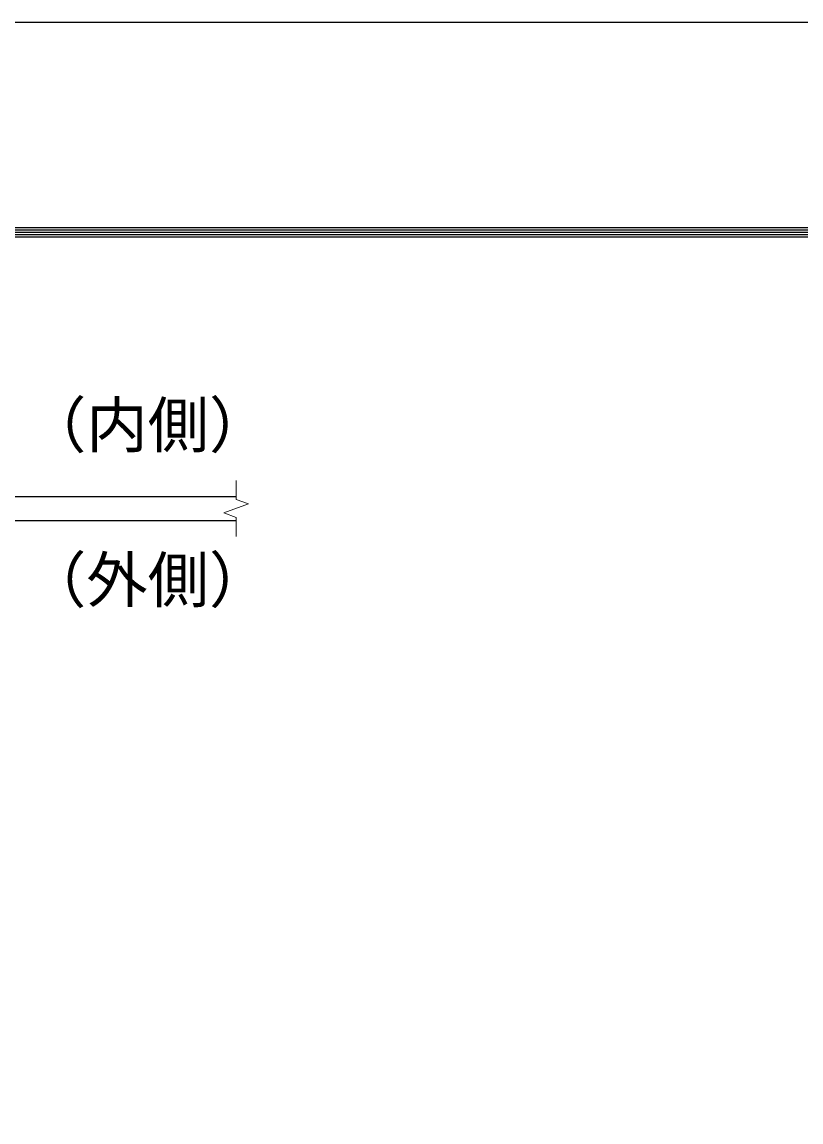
# Model space of a CAD drawing. Units: millimetres, scale not verified. Extents: x -4200 to 4200, y -2970 to 2970.
# Drawn here: x -1433 to -600, y 1792 to 2970 of the extents above; entities that cross this region are included whole.
import ezdxf
from ezdxf.enums import TextEntityAlignment as Align

# ---------------------------------------------------------------- set-up
doc = ezdxf.new("R2010")
doc.units = ezdxf.units.MM
doc.header["$LTSCALE"] = 10
for name, color, linetype, lineweight in [('0-3_D-STR-DIM', 7, 'Continuous', 13), ('0-5_D-STR1', 1, 'Continuous', 25), ('0-B_D-STR-TXT', 7, 'Continuous', 13), ('0-D_D-TTL', 7, 'Continuous', 25)]:
    doc.layers.add(name, color=color, linetype=linetype, lineweight=lineweight)
doc.styles.add('ＭＳ ゴシック', font='')
doc.styles.get('ＭＳ ゴシック').set_extended_font_data('MS Gothic')

msp = doc.modelspace()

# ---------------------------------------------------------------- linework, layer by layer
at = {"layer": '0-3_D-STR-DIM'}
for p, q in [((-1204.19, 2458.83), (-1204.19, 2479.21)), ((-1217.4, 2444.4), (-1190.97, 2454.02)), ((-1190.97, 2454.02), (-1204.19, 2458.83)), ((-1204.19, 2439.59), (-1217.4, 2444.4)), ((-1204.19, 2419.21), (-1204.19, 2439.59))]:
    msp.add_line(p, q, dxfattribs=at)
at = {"layer": '0-5_D-STR1'}
for p, q in [((-1669.19, 2462.21), (-1204.19, 2462.21)), ((-1669.19, 2436.21), (-1204.19, 2436.21))]:
    msp.add_line(p, q, dxfattribs=at)
at = {"layer": '0-D_D-TTL', "color": 2}
msp.add_lwpolyline([(-4200.08, 2970.02), (4199.92, 2970.02), (4199.92, -2969.98), (-4200.08, -2969.98)], close=True, dxfattribs=at)
at = {"layer": '0-D_D-TTL'}
for points in [[(-3930.08, 2750.02), (3929.92, 2750.02), (3929.92, -2749.98), (-3930.08, -2749.98)], [(-3927.58, 2747.52), (3927.42, 2747.52), (3927.42, -2747.48), (-3927.58, -2747.48)], [(-3925.08, 2745.02), (3924.92, 2745.02), (3924.92, -2744.98), (-3925.08, -2744.98)], [(-3922.58, 2742.52), (3922.42, 2742.52), (3922.42, -2742.48), (-3922.58, -2742.48)], [(-3920.08, 2740.02), (3919.92, 2740.02), (3919.92, -2739.98), (-3920.08, -2739.98)]]:
    msp.add_lwpolyline(points, close=True, dxfattribs=at)

# ---------------------------------------------------------------- texts
at = {"layer": '0-B_D-STR-TXT', "style": 'ＭＳ ゴシック'}
for s, p in [('（内側）', (-1429.93, 2500.14)), ('（外側）', (-1429.93, 2334.36))]:
    msp.add_text(s, height=48.09, dxfattribs=at).set_placement(p, align=Align.BOTTOM_LEFT)

doc.saveas('drawing.dxf')
